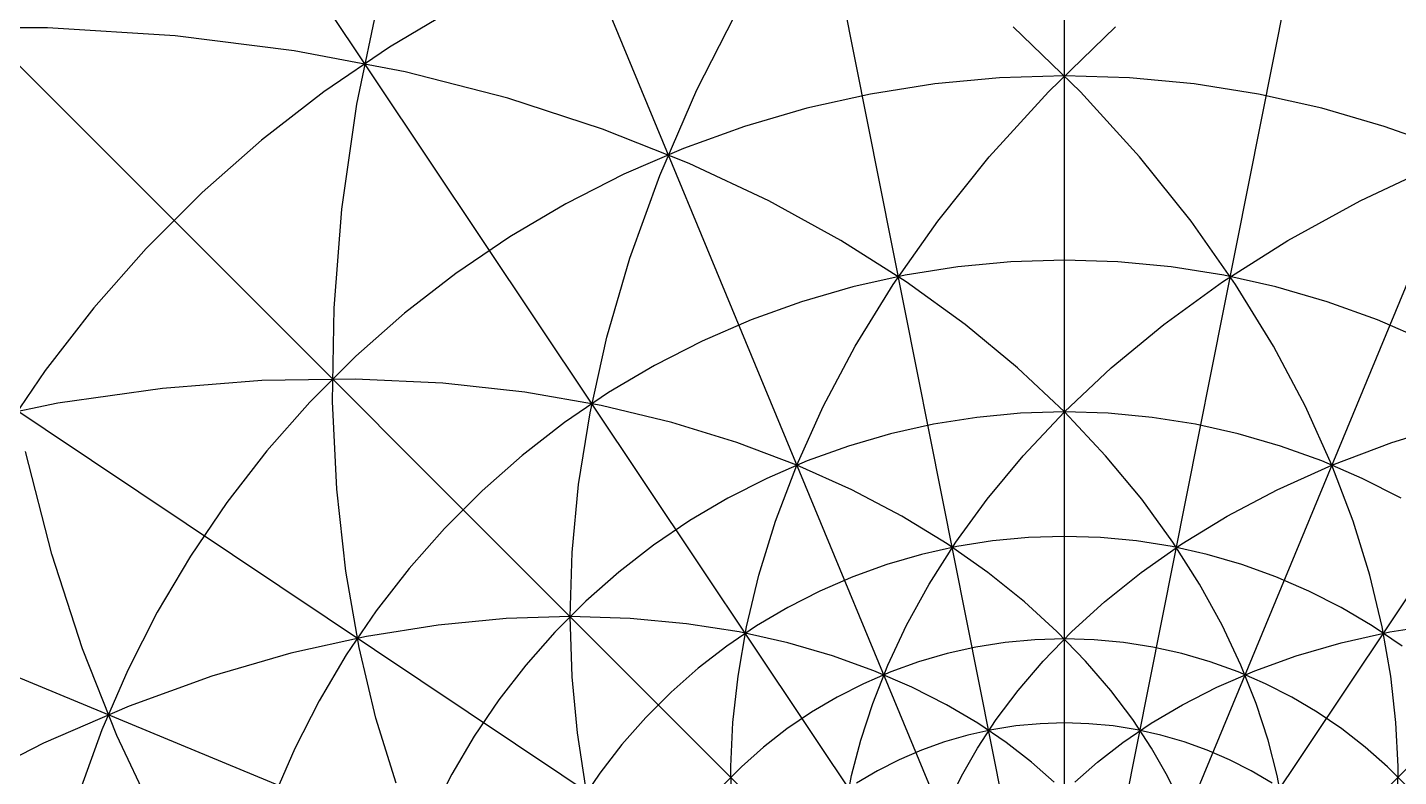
# Model space of a CAD drawing. Header units: metres. Extents: x -40000 to 40000, y -40000 to 40000.
# Drawn here: x -533 to 172, y 172 to 557 of the extents above; entities that cross this region are included whole.
import ezdxf

# ---------------------------------------------------------------- set-up
doc = ezdxf.new("R2010")
doc.units = ezdxf.units.M

msp = doc.modelspace()

# ---------------------------------------------------------------- linework, layer by layer
at = {"color": 0}
for p, q in [((-363.71, 517.51), (-351.93, 574.3)), ((-188.96, 524.86), (-165.72, 570.43)), ((8.23, 523.8), (-26.28, 557.22)), ((-8.23, 523.8), (26.28, 557.22)), ((-522.82, 556.74), (-592.85, 556.72)), ((-457.18, 552.63), (-522.82, 556.74)), ((-395.9, 544.91), (-457.18, 552.63)), ((-338.93, 534.07), (-395.9, 544.91)), ((-286.17, 520.54), (-338.93, 534.07)), ((-208.05, 480.78), (-188.96, 524.86)), ((-38.6, 490.45), (-8.23, 523.8)), ((38.6, 490.45), (8.23, 523.8)), ((-371.4, 463.59), (-363.71, 517.51)), ((-237.52, 504.75), (-286.17, 520.54)), ((-192.85, 487.08), (-237.52, 504.75)), ((-152.03, 467.88), (-192.85, 487.08)), ((-65.1, 457.39), (-38.6, 490.45)), ((65.1, 457.39), (38.6, 490.45)), ((152.03, 467.88), (192.85, 487.08)), ((-223.35, 438.34), (-208.05, 480.78)), ((-114.9, 447.49), (-152.03, 467.88)), ((114.9, 447.49), (152.03, 467.88)), ((-375.43, 412.6), (-371.4, 463.59)), ((-87.98, 424.85), (-65.1, 457.39)), ((87.98, 424.85), (65.1, 457.39)), ((-81.3, 426.18), (-114.9, 447.49)), ((81.3, 426.18), (114.9, 447.49)), ((-235.18, 397.67), (-223.35, 438.34)), ((-107.51, 393.01), (-87.98, 424.85)), ((-51.07, 404.23), (-81.3, 426.18)), ((51.07, 404.23), (81.3, 426.18)), ((107.51, 393.01), (87.98, 424.85)), ((-376.2, 364.57), (-375.43, 412.6)), ((-24.03, 381.88), (-51.07, 404.23)), ((24.03, 381.88), (51.07, 404.23)), ((-243.87, 358.84), (-235.18, 397.67)), ((-123.94, 362), (-107.51, 393.01)), ((123.94, 362), (107.51, 393.01)), ((0, 359.33), (-24.03, 381.88)), ((0, 359.33), (24.03, 381.88)), ((-412.6, 375.43), (-463.59, 371.4)), ((-364.57, 376.2), (-412.6, 375.43)), ((-319.5, 374.09), (-364.57, 376.2)), ((-277.4, 369.46), (-319.5, 374.09)), ((-463.59, 371.4), (-517.51, 363.71)), ((-238.2, 362.63), (-277.4, 369.46)), ((-517.51, 363.71), (-574.3, 351.93)), ((-374.09, 319.5), (-376.2, 364.57)), ((-201.87, 353.92), (-238.2, 362.63)), ((-137.51, 331.98), (-123.94, 362)), ((137.51, 331.98), (123.94, 362)), ((-249.73, 321.95), (-243.87, 358.84)), ((-168.34, 343.62), (-201.87, 353.92)), ((-21.19, 336.78), (0, 359.33)), ((21.19, 336.78), (0, 359.33)), ((168.34, 343.62), (201.87, 353.92)), ((-520.54, 286.17), (-534.07, 338.93)), ((-137.51, 331.98), (-168.34, 343.62)), ((137.51, 331.98), (168.34, 343.62)), ((-148.46, 303.04), (-137.51, 331.98)), ((-109.31, 319.25), (-137.51, 331.98)), ((-39.72, 314.4), (-21.19, 336.78)), ((39.72, 314.4), (21.19, 336.78)), ((109.31, 319.25), (137.51, 331.98)), ((148.46, 303.04), (137.51, 331.98)), ((-369.46, 277.4), (-374.09, 319.5)), ((-253.04, 287.02), (-249.73, 321.95)), ((-83.62, 305.67), (-109.31, 319.25)), ((83.62, 305.67), (109.31, 319.25)), ((-55.76, 292.33), (-39.72, 314.4)), ((55.76, 292.33), (39.72, 314.4)), ((-60.35, 291.42), (-83.62, 305.67)), ((60.35, 291.42), (83.62, 305.67)), ((-157.01, 275.27), (-148.46, 303.04)), ((157.01, 275.27), (148.46, 303.04)), ((-69.5, 270.7), (-55.76, 292.33)), ((-39.38, 276.69), (-60.35, 291.42)), ((39.38, 276.69), (60.35, 291.42)), ((69.5, 270.7), (55.76, 292.33)), ((-504.75, 237.52), (-520.54, 286.17)), ((-254.09, 254.09), (-253.04, 287.02)), ((-362.63, 238.2), (-369.46, 277.4)), ((-163.39, 248.74), (-157.01, 275.27)), ((-20.59, 261.65), (-39.38, 276.69)), ((20.59, 261.65), (39.38, 276.69)), ((163.39, 248.74), (157.01, 275.27)), ((-81.1, 249.61), (-69.5, 270.7)), ((81.1, 249.61), (69.5, 270.7)), ((-3.87, 246.44), (-20.59, 261.65)), ((3.87, 246.44), (20.59, 261.65)), ((-254.09, 254.09), (-287.02, 253.04)), ((-253.12, 223.16), (-254.09, 254.09)), ((-223.16, 253.12), (-254.09, 254.09)), ((-321.95, 249.73), (-358.84, 243.87)), ((-287.02, 253.04), (-321.95, 249.73)), ((-194.23, 250.4), (-223.16, 253.12)), ((-167.28, 246.14), (-194.23, 250.4)), ((-167.8, 223.49), (-163.39, 248.74)), ((-90.73, 229.16), (-81.1, 249.61)), ((90.73, 229.16), (81.1, 249.61)), ((167.8, 223.49), (163.39, 248.74)), ((167.28, 246.14), (194.23, 250.4)), ((-358.84, 243.87), (-397.67, 235.18)), ((-142.26, 240.56), (-167.28, 246.14)), ((-119.15, 233.85), (-142.26, 240.56)), ((-10.9, 231.21), (3.87, 246.44)), ((10.9, 231.21), (-3.87, 246.44)), ((119.15, 233.85), (142.26, 240.56)), ((142.26, 240.56), (167.28, 246.14)), ((-487.08, 192.85), (-504.75, 237.52)), ((-397.67, 235.18), (-438.34, 223.35)), ((-353.92, 201.87), (-362.63, 238.2)), ((-97.89, 226.2), (-119.15, 233.85)), ((97.89, 226.2), (119.15, 233.85)), ((-98.55, 209.44), (-90.73, 229.16)), ((-78.41, 217.78), (-97.89, 226.2)), ((-23.85, 216.06), (-10.9, 231.21)), ((23.85, 216.06), (10.9, 231.21)), ((78.41, 217.78), (97.89, 226.2)), ((98.55, 209.44), (90.73, 229.16)), ((-438.34, 223.35), (-480.78, 208.05)), ((-250.4, 194.23), (-253.12, 223.16)), ((-170.45, 199.57), (-167.8, 223.49)), ((170.45, 199.57), (167.8, 223.49)), ((-60.64, 208.74), (-78.41, 217.78)), ((-35.1, 201.09), (-23.85, 216.06)), ((35.1, 201.09), (23.85, 216.06)), ((60.64, 208.74), (78.41, 217.78)), ((-480.78, 208.05), (-524.86, 188.96)), ((-104.72, 190.48), (-98.55, 209.44)), ((-44.53, 199.21), (-60.64, 208.74)), ((44.53, 199.21), (60.64, 208.74)), ((104.72, 190.48), (98.55, 209.44)), ((-343.62, 168.34), (-353.92, 201.87)), ((-171.52, 177), (-170.45, 199.57)), ((-44.75, 186.4), (-35.1, 201.09)), ((-29.99, 189.34), (-44.53, 199.21)), ((29.99, 189.34), (44.53, 199.21)), ((44.75, 186.4), (35.1, 201.09)), ((171.52, 177), (170.45, 199.57)), ((-467.88, 152.03), (-487.08, 192.85)), ((-246.14, 167.28), (-250.4, 194.23)), ((-109.38, 172.35), (-104.72, 190.48)), ((109.38, 172.35), (104.72, 190.48)), ((-524.86, 188.96), (-570.43, 165.72)), ((-52.93, 172.07), (-44.75, 186.4)), ((-16.94, 179.23), (-29.99, 189.34)), ((16.94, 179.23), (29.99, 189.34)), ((52.93, 172.07), (44.75, 186.4)), ((-171.2, 155.78), (-171.52, 177)), ((-5.31, 168.98), (-16.94, 179.23)), ((5.31, 168.98), (16.94, 179.23)), ((171.2, 155.78), (171.52, 177)), ((-112.68, 155.09), (-109.38, 172.35)), ((-59.76, 158.15), (-52.93, 172.07)), ((59.76, 158.15), (52.93, 172.07)), ((112.68, 155.09), (109.38, 172.35))]:
    msp.add_line(p, q, dxfattribs=at)
at = {"layer": '1', "color": 1}
for p, q in [((0, 0.14), (0, 40000)), ((-0.03, 0.14), (-7803.61, 39231.4)), ((0.03, 0.14), (7803.61, 39231.4)), ((-0.05, 0.13), (-15307.3, 36955.2)), ((0.05, 0.13), (15307.3, 36955.2)), ((-0.08, 0.12), (-22222.8, 33258.8)), ((0.08, 0.12), (22222.8, 33258.8)), ((-0.1, 0.1), (-28284.3, 28284.3)), ((0.1, 0.1), (28284.3, 28284.3)), ((-0.12, 0.08), (-33258.8, 22222.8)), ((-0.13, 0.05), (-36955.2, 15307.3)), ((-311.99, 567.51), (-347.01, 546.8)), ((-347.01, 546.8), (-380.66, 523.93)), ((-33.41, 531.11), (-66.7, 527.96)), ((0, 532.16), (-33.41, 531.11)), ((33.41, 531.11), (0, 532.16)), ((66.7, 527.96), (33.41, 531.11)), ((-380.66, 523.93), (-412.8, 499)), ((-99.72, 522.73), (-132.34, 515.44)), ((-66.7, 527.96), (-99.72, 522.73)), ((99.72, 522.73), (66.7, 527.96)), ((132.34, 515.44), (99.72, 522.73)), ((-132.34, 515.44), (-164.45, 506.11)), ((164.45, 506.12), (132.34, 515.44)), ((-164.45, 506.11), (-195.9, 494.79)), ((195.9, 494.79), (164.45, 506.12)), ((-412.8, 499), (-443.32, 472.09)), ((-195.9, 494.79), (-226.58, 481.51)), ((-226.58, 481.51), (-256.37, 466.34)), ((-443.32, 472.09), (-472.09, 443.32)), ((-256.37, 466.34), (-285.15, 449.32)), ((-285.15, 449.32), (-312.8, 430.53)), ((-472.09, 443.32), (-499, 412.8)), ((0, 437.29), (-27.46, 436.43)), ((27.46, 436.43), (0, 437.29)), ((-312.8, 430.53), (-339.21, 410.04)), ((-54.81, 433.84), (-81.94, 429.54)), ((-27.46, 436.43), (-54.81, 433.84)), ((54.81, 433.84), (27.46, 436.43)), ((81.94, 429.54), (54.81, 433.84)), ((-108.75, 423.55), (-135.13, 415.89)), ((-81.94, 429.54), (-108.75, 423.55)), ((108.75, 423.55), (81.94, 429.54)), ((135.13, 415.89), (108.75, 423.55)), ((-499, 412.8), (-523.93, 380.66)), ((-339.21, 410.04), (-364.29, 387.93)), ((-135.13, 415.89), (-160.98, 406.58)), ((160.98, 406.58), (135.13, 415.89)), ((-160.98, 406.58), (-186.19, 395.67)), ((186.19, 395.67), (160.98, 406.58)), ((-186.19, 395.67), (-210.67, 383.2)), ((-364.29, 387.93), (-387.93, 364.29)), ((-523.93, 380.66), (-546.8, 347.01)), ((-210.67, 383.2), (-234.31, 369.22)), ((-234.31, 369.22), (-257.03, 353.77)), ((-387.93, 364.29), (-410.04, 339.21)), ((-257.03, 353.77), (-278.74, 336.94)), ((-67.33, 352.97), (-89.36, 348.04)), ((-45.04, 356.5), (-67.33, 352.97)), ((-22.56, 358.62), (-45.04, 356.5)), ((0, 359.33), (-22.56, 358.62)), ((22.56, 358.62), (0, 359.33)), ((45.04, 356.5), (22.56, 358.62)), ((67.33, 352.97), (45.04, 356.5)), ((89.36, 348.04), (67.33, 352.97)), ((-89.36, 348.04), (-111.04, 341.75)), ((111.04, 341.75), (89.36, 348.04)), ((-410.04, 339.21), (-430.53, 312.8)), ((-111.04, 341.75), (-132.28, 334.1)), ((132.28, 334.1), (111.04, 341.75)), ((-278.74, 336.94), (-299.35, 318.77)), ((-132.28, 334.1), (-153, 325.13)), ((153, 325.13), (132.28, 334.1)), ((-153, 325.13), (-173.11, 314.88)), ((173.11, 314.88), (153, 325.13)), ((-299.35, 318.77), (-318.77, 299.35)), ((-430.53, 312.8), (-449.32, 285.15)), ((-173.11, 314.88), (-192.54, 303.39)), ((-192.54, 303.39), (-211.21, 290.7)), ((-318.77, 299.35), (-336.94, 278.74)), ((-211.21, 290.7), (-229.05, 276.87)), ((-55.33, 290.04), (-73.43, 286)), ((-37.01, 292.94), (-55.33, 290.04)), ((-18.54, 294.69), (-37.01, 292.94)), ((0, 295.27), (-18.54, 294.69)), ((18.54, 294.69), (0, 295.27)), ((37.01, 292.94), (18.54, 294.69)), ((55.33, 290.04), (37.01, 292.94)), ((73.43, 286), (55.33, 290.04)), ((-449.32, 285.15), (-466.34, 256.37)), ((-73.43, 286), (-91.24, 280.82)), ((91.24, 280.82), (73.43, 286)), ((-336.94, 278.74), (-353.77, 257.03)), ((-229.05, 276.87), (-245.98, 261.94)), ((-91.24, 280.82), (-108.7, 274.54)), ((108.7, 274.54), (91.24, 280.82)), ((-108.7, 274.54), (-125.72, 267.17)), ((125.72, 267.17), (108.7, 274.54)), ((-245.98, 261.94), (-261.94, 245.98)), ((-125.72, 267.17), (-142.25, 258.75)), ((142.25, 258.75), (125.72, 267.17)), ((-466.34, 256.37), (-481.51, 226.58)), ((-353.77, 257.03), (-369.22, 234.31)), ((-142.25, 258.75), (-158.22, 249.31)), ((158.21, 249.31), (142.25, 258.75)), ((-158.22, 249.31), (-173.56, 238.88)), ((173.56, 238.88), (158.21, 249.31)), ((-261.94, 245.98), (-276.87, 229.05)), ((-30.41, 240.72), (-45.46, 238.33)), ((-15.23, 242.15), (-30.41, 240.72)), ((0, 242.63), (-15.23, 242.15)), ((15.23, 242.15), (0, 242.63)), ((30.41, 240.72), (15.23, 242.15)), ((45.46, 238.33), (30.41, 240.72)), ((-369.22, 234.31), (-383.2, 210.67)), ((-173.56, 238.88), (-188.21, 227.51)), ((-60.34, 235.01), (-74.98, 230.76)), ((-45.46, 238.33), (-60.34, 235.01)), ((60.34, 235.01), (45.46, 238.33)), ((74.98, 230.76), (60.34, 235.01)), ((-481.51, 226.58), (-494.79, 195.9)), ((-276.87, 229.05), (-290.7, 211.21)), ((-188.21, 227.51), (-202.13, 215.24)), ((-89.32, 225.59), (-103.31, 219.54)), ((-74.98, 230.76), (-89.32, 225.59)), ((89.32, 225.59), (74.98, 230.76)), ((103.31, 219.54), (89.32, 225.59)), ((-103.31, 219.54), (-116.89, 212.62)), ((116.89, 212.62), (103.31, 219.54)), ((-202.13, 215.24), (-215.24, 202.13)), ((-116.89, 212.62), (-130.01, 204.86)), ((130.01, 204.86), (116.89, 212.62)), ((-383.2, 210.67), (-395.67, 186.19)), ((-290.7, 211.21), (-303.39, 192.54)), ((-130.01, 204.86), (-142.62, 196.29)), ((142.62, 196.29), (130.01, 204.86)), ((-215.24, 202.13), (-227.51, 188.21)), ((-24.99, 197.81), (-37.36, 195.84)), ((-12.52, 198.98), (-24.99, 197.81)), ((0, 199.38), (-12.52, 198.98)), ((12.52, 198.98), (0, 199.38)), ((24.99, 197.81), (12.52, 198.98)), ((37.36, 195.84), (24.99, 197.81)), ((-494.79, 195.9), (-506.12, 164.45)), ((-303.39, 192.54), (-314.88, 173.11)), ((-142.62, 196.29), (-154.66, 186.95)), ((-49.58, 193.11), (-61.61, 189.62)), ((-37.36, 195.84), (-49.58, 193.11)), ((49.58, 193.11), (37.36, 195.84)), ((61.61, 189.62), (49.58, 193.11)), ((154.66, 186.95), (142.62, 196.29)), ((-395.67, 186.19), (-406.58, 160.98)), ((-227.51, 188.21), (-238.88, 173.56)), ((-154.66, 186.95), (-166.09, 176.87)), ((-73.4, 185.38), (-84.89, 180.4)), ((-61.61, 189.62), (-73.4, 185.38)), ((73.4, 185.38), (61.61, 189.62)), ((84.89, 180.4), (73.4, 185.38)), ((166.09, 176.87), (154.66, 186.95)), ((-166.09, 176.87), (-176.87, 166.09)), ((-84.89, 180.4), (-96.05, 174.72)), ((96.05, 174.72), (84.89, 180.4)), ((176.87, 166.09), (166.09, 176.87)), ((-314.88, 173.11), (-325.13, 153)), ((-238.88, 173.56), (-249.31, 158.21)), ((-96.05, 174.72), (-106.83, 168.34)), ((106.83, 168.34), (96.05, 174.72))]:
    msp.add_line(p, q, dxfattribs=at)

doc.saveas('drawing.dxf')
